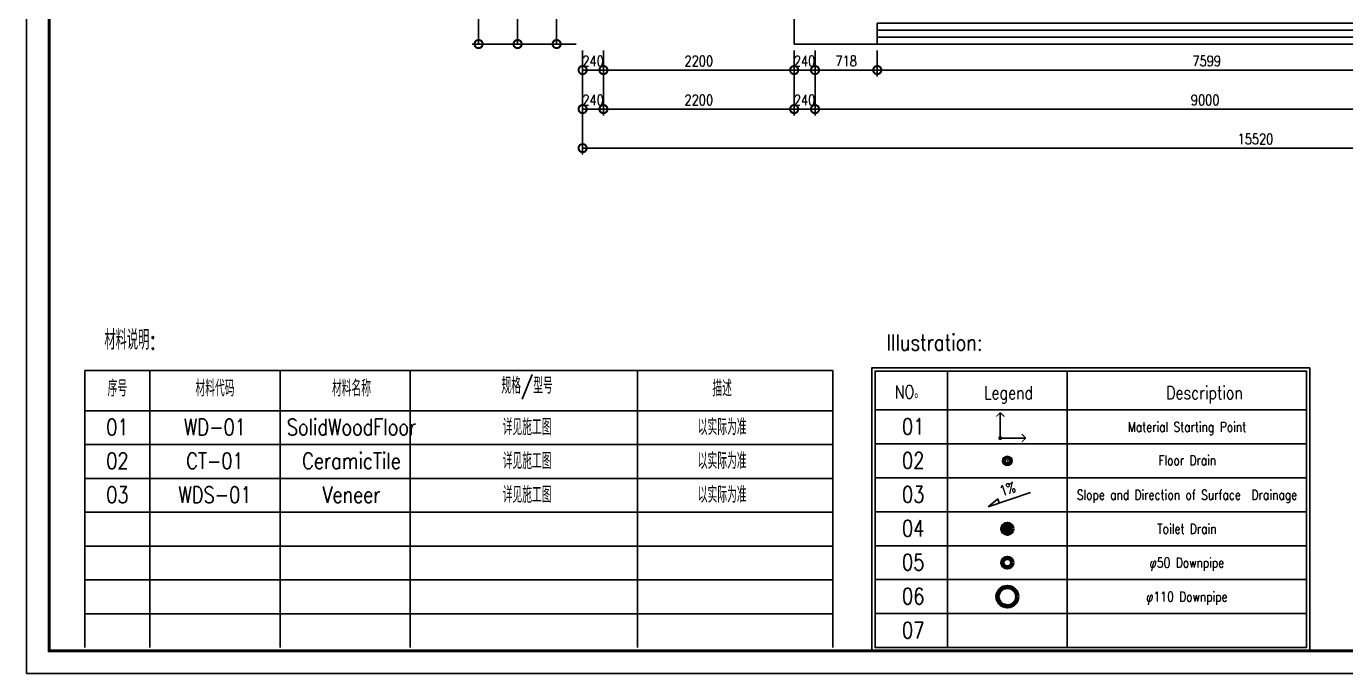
# Model space of a CAD drawing. Header units: millimetres. Extents: x 0 to 211505, y 0 to 22276.
# Drawn here: x 180005 to 195220, y 0 to 7462 of the extents above; entities that cross this region are included whole.
import ezdxf
from ezdxf.enums import TextEntityAlignment as Align

# ---------------------------------------------------------------- set-up
doc = ezdxf.new("R2010")
doc.units = ezdxf.units.MM
doc.layers.add('P-地漏', color=31, linetype='Continuous', lineweight=5)
doc.layers.add('W-废水', color=31, linetype='Continuous', lineweight=100)
for name, color, linetype in [('P-墙体', 160, 'Continuous'), ('P-标注', 44, 'Continuous'), ('P-玻璃窗', 136, 'Continuous'), ('V-文字', 50, 'Continuous')]:
    doc.layers.add(name, color=color, linetype=linetype)
doc.styles.add('标准', font='simplex.shx', dxfattribs={"width": 0.8, "bigfont": 'gbcbig.shx'})
doc.dimstyles.new('sjj_1-075', dxfattribs={"dimscale": 75, "dimtxt": 1.6, "dimasz": 2.5, "dimexe": 1, "dimexo": 1, "dimgap": 0.6, "dimtad": 1, "dimdec": 0, "dimzin": 12, "dimdsep": 46, "dimtxsty": '标准', "dimblk": 'DOTSMALL', "dimblk1": 'DOTSMALL', "dimblk2": 'DOTSMALL', "dimcen": 0.125, "dimclrd": 3, "dimclre": 3, "dimclrt": 14, "dimadec": 0, "dimazin": 0, "dimtfac": 1, "dimtdec": 0, "dimtix": 1, "dimtmove": 2, "dimatfit": 3, "dimldrblk": 'DOTSMALL', "dimfxl": 6, "dimfxlon": 1, "dimtvp": 1, "dimtolj": 1, "dimtzin": 0, "dimarcsym": 0})

# ---------------------------------------------------------------- blocks, each defined once
blk = doc.blocks.new('_DotSmall')
at = {"color": 0, "linetype": 'ByBlock', "const_width": 0.5}
blk.add_lwpolyline([(-0.0625, 0, 1), (0.0625, 0, 1)], format="xyb", close=True, dxfattribs=at)
blk = doc.blocks.new('*D1173')
at = {"layer": 'DEFPOINTS', "color": 0}
for p in [(185220, 18168), (185670, 18168), (185670, 7258)]:
    blk.add_point(p, dxfattribs=at)
at = {"layer": 'P-标注', "color": 3, "lineweight": -2}
for p, q in [((185595, 18168), (185145, 18168)), ((185220, 7258), (185220, 18168)), ((185595, 7258), (185145, 7258))]:
    blk.add_line(p, q, dxfattribs=at)
at = {"layer": 'P-标注', "color": 3, "lineweight": -2, "xscale": 187.5, "yscale": 187.5, "zscale": 187.5}
for p, rotation in [((185220, 18168), 89.99998127603163), ((185220, 7258), 269.9999812760316)]:
    blk.add_blockref('_DotSmall', p, dxfattribs=dict(at, rotation=rotation))
at = {"layer": 'P-标注', "color": 14, "insert": (185115, 12713), "char_height": 120, "attachment_point": 5, "rotation": 90, "style": '标准'}
blk.add_mtext('\\A1;10910', dxfattribs=at)
blk = doc.blocks.new('*D1176')
at = {"layer": 'DEFPOINTS', "color": 0}
for p in [(186420, 6508), (201940, 6508), (201940, 6058)]:
    blk.add_point(p, dxfattribs=at)
at = {"layer": 'P-标注', "color": 3, "lineweight": -2}
for p, q in [((186420, 6433), (186420, 5983)), ((201940, 6433), (201940, 5983)), ((186420, 6058), (201940, 6058))]:
    blk.add_line(p, q, dxfattribs=at)
at = {"layer": 'P-标注', "color": 3, "lineweight": -2, "xscale": 187.5, "yscale": 187.5, "zscale": 187.5, "rotation": 180}
blk.add_blockref('_DotSmall', (186420, 6058), dxfattribs=at)
at = {"layer": 'P-标注', "color": 3, "lineweight": -2, "xscale": 187.5, "yscale": 187.5, "zscale": 187.5}
blk.add_blockref('_DotSmall', (201940, 6058), dxfattribs=at)
at = {"layer": 'P-标注', "color": 14, "insert": (194180, 6163), "char_height": 120, "attachment_point": 5, "style": '标准'}
blk.add_mtext('\\A1;15520', dxfattribs=at)
blk = doc.blocks.new('*D1177')
at = {"layer": 'DEFPOINTS', "color": 0}
for p in [(185670, 13998), (186120, 13998), (186120, 7258)]:
    blk.add_point(p, dxfattribs=at)
at = {"layer": 'P-标注', "color": 3, "lineweight": -2}
for p, q in [((186045, 13998), (185595, 13998)), ((185670, 7258), (185670, 13998)), ((186045, 7258), (185595, 7258))]:
    blk.add_line(p, q, dxfattribs=at)
at = {"layer": 'P-标注', "color": 3, "lineweight": -2, "xscale": 187.5, "yscale": 187.5, "zscale": 187.5}
for p, rotation in [((185670, 13998), 89.99998127603176), ((185670, 7258), 269.9999812760317)]:
    blk.add_blockref('_DotSmall', p, dxfattribs=dict(at, rotation=rotation))
at = {"layer": 'P-标注', "color": 14, "insert": (185565, 10628), "char_height": 120, "attachment_point": 5, "rotation": 90, "style": '标准'}
blk.add_mtext('\\A1;6740', dxfattribs=at)
blk = doc.blocks.new('*D1204')
at = {"layer": 'DEFPOINTS', "color": 0}
for p in [(186420, 6958), (186660, 6958), (186660, 6508)]:
    blk.add_point(p, dxfattribs=at)
at = {"layer": 'P-标注', "color": 3, "lineweight": -2}
for p, q in [((186420, 6883), (186420, 6433)), ((186660, 6883), (186660, 6433)), ((186420, 6508), (186660, 6508))]:
    blk.add_line(p, q, dxfattribs=at)
at = {"layer": 'P-标注', "color": 3, "lineweight": -2, "xscale": 187.5, "yscale": 187.5, "zscale": 187.5}
blk.add_blockref('_DotSmall', (186420, 6508), dxfattribs=at)
at = {"layer": 'P-标注', "color": 3, "lineweight": -2, "xscale": 187.5, "yscale": 187.5, "zscale": 187.5, "rotation": 180}
blk.add_blockref('_DotSmall', (186660, 6508), dxfattribs=at)
at = {"layer": 'P-标注', "color": 14, "insert": (186540, 6613), "char_height": 120, "attachment_point": 5, "style": '标准'}
blk.add_mtext('\\A1;240', dxfattribs=at)
blk = doc.blocks.new('*D1205')
at = {"layer": 'DEFPOINTS', "color": 0}
for p in [(186660, 6958), (188860, 6958), (188860, 6508)]:
    blk.add_point(p, dxfattribs=at)
at = {"layer": 'P-标注', "color": 3, "lineweight": -2}
for p, q in [((186660, 6883), (186660, 6433)), ((188860, 6883), (188860, 6433)), ((186660, 6508), (188860, 6508))]:
    blk.add_line(p, q, dxfattribs=at)
at = {"layer": 'P-标注', "color": 3, "lineweight": -2, "xscale": 187.5, "yscale": 187.5, "zscale": 187.5, "rotation": 180}
blk.add_blockref('_DotSmall', (186660, 6508), dxfattribs=at)
at = {"layer": 'P-标注', "color": 3, "lineweight": -2, "xscale": 187.5, "yscale": 187.5, "zscale": 187.5}
blk.add_blockref('_DotSmall', (188860, 6508), dxfattribs=at)
at = {"layer": 'P-标注', "color": 14, "insert": (187760, 6613), "char_height": 120, "attachment_point": 5, "style": '标准'}
blk.add_mtext('\\A1;2200', dxfattribs=at)
blk = doc.blocks.new('*D1206')
at = {"layer": 'DEFPOINTS', "color": 0}
for p in [(188860, 6958), (189100, 6958), (189100, 6508)]:
    blk.add_point(p, dxfattribs=at)
at = {"layer": 'P-标注', "color": 3, "lineweight": -2}
for p, q in [((188860, 6883), (188860, 6433)), ((189100, 6883), (189100, 6433)), ((188860, 6508), (189100, 6508))]:
    blk.add_line(p, q, dxfattribs=at)
at = {"layer": 'P-标注', "color": 3, "lineweight": -2, "xscale": 187.5, "yscale": 187.5, "zscale": 187.5}
blk.add_blockref('_DotSmall', (188860, 6508), dxfattribs=at)
at = {"layer": 'P-标注', "color": 3, "lineweight": -2, "xscale": 187.5, "yscale": 187.5, "zscale": 187.5, "rotation": 180}
blk.add_blockref('_DotSmall', (189100, 6508), dxfattribs=at)
at = {"layer": 'P-标注', "color": 14, "insert": (188980, 6613), "char_height": 120, "attachment_point": 5, "style": '标准'}
blk.add_mtext('\\A1;240', dxfattribs=at)
blk = doc.blocks.new('*D1207')
at = {"layer": 'DEFPOINTS', "color": 0}
for p in [(189100, 6958), (198100, 6958), (198100, 6508)]:
    blk.add_point(p, dxfattribs=at)
at = {"layer": 'P-标注', "color": 3, "lineweight": -2}
for p, q in [((189100, 6883), (189100, 6433)), ((198100, 6883), (198100, 6433)), ((189100, 6508), (198100, 6508))]:
    blk.add_line(p, q, dxfattribs=at)
at = {"layer": 'P-标注', "color": 3, "lineweight": -2, "xscale": 187.5, "yscale": 187.5, "zscale": 187.5, "rotation": 180}
blk.add_blockref('_DotSmall', (189100, 6508), dxfattribs=at)
at = {"layer": 'P-标注', "color": 3, "lineweight": -2, "xscale": 187.5, "yscale": 187.5, "zscale": 187.5}
blk.add_blockref('_DotSmall', (198100, 6508), dxfattribs=at)
at = {"layer": 'P-标注', "color": 14, "insert": (193600, 6613), "char_height": 120, "attachment_point": 5, "style": '标准'}
blk.add_mtext('\\A1;9000', dxfattribs=at)
blk = doc.blocks.new('*D1211')
at = {"layer": 'DEFPOINTS', "color": 0}
for p in [(186120, 12811), (186420, 12811), (186420, 7258)]:
    blk.add_point(p, dxfattribs=at)
at = {"layer": 'P-标注', "color": 3, "lineweight": -2}
for p, q in [((186345, 12811), (186045, 12811)), ((186120, 7258), (186120, 12811)), ((186345, 7258), (186045, 7258))]:
    blk.add_line(p, q, dxfattribs=at)
at = {"layer": 'P-标注', "color": 3, "lineweight": -2, "xscale": 187.5, "yscale": 187.5, "zscale": 187.5}
for p, rotation in [((186120, 12811), 89.99998127603162), ((186120, 7258), 269.9999812760316)]:
    blk.add_blockref('_DotSmall', p, dxfattribs=dict(at, rotation=rotation))
at = {"layer": 'P-标注', "color": 14, "insert": (186015, 10034), "char_height": 120, "attachment_point": 5, "rotation": 90, "style": '标准'}
blk.add_mtext('\\A1;5553', dxfattribs=at)
blk = doc.blocks.new('*D1248')
at = {"layer": 'DEFPOINTS', "color": 0}
for p in [(186420, 7258), (186660, 7258), (186660, 6958)]:
    blk.add_point(p, dxfattribs=at)
at = {"layer": 'P-标注', "color": 3, "lineweight": -2}
for p, q in [((186420, 7183), (186420, 6883)), ((186660, 7183), (186660, 6883)), ((186420, 6958), (186660, 6958))]:
    blk.add_line(p, q, dxfattribs=at)
at = {"layer": 'P-标注', "color": 3, "lineweight": -2, "xscale": 187.5, "yscale": 187.5, "zscale": 187.5}
blk.add_blockref('_DotSmall', (186420, 6958), dxfattribs=at)
at = {"layer": 'P-标注', "color": 3, "lineweight": -2, "xscale": 187.5, "yscale": 187.5, "zscale": 187.5, "rotation": 180}
blk.add_blockref('_DotSmall', (186660, 6958), dxfattribs=at)
at = {"layer": 'P-标注', "color": 14, "insert": (186540, 7063), "char_height": 120, "attachment_point": 5, "style": '标准'}
blk.add_mtext('\\A1;240', dxfattribs=at)
blk = doc.blocks.new('*D1249')
at = {"layer": 'DEFPOINTS', "color": 0}
for p in [(186660, 7258), (188860, 7258), (188860, 6958)]:
    blk.add_point(p, dxfattribs=at)
at = {"layer": 'P-标注', "color": 3, "lineweight": -2}
for p, q in [((186660, 7183), (186660, 6883)), ((188860, 7183), (188860, 6883)), ((186660, 6958), (188860, 6958))]:
    blk.add_line(p, q, dxfattribs=at)
at = {"layer": 'P-标注', "color": 3, "lineweight": -2, "xscale": 187.5, "yscale": 187.5, "zscale": 187.5, "rotation": 180}
blk.add_blockref('_DotSmall', (186660, 6958), dxfattribs=at)
at = {"layer": 'P-标注', "color": 3, "lineweight": -2, "xscale": 187.5, "yscale": 187.5, "zscale": 187.5}
blk.add_blockref('_DotSmall', (188860, 6958), dxfattribs=at)
at = {"layer": 'P-标注', "color": 14, "insert": (187760, 7063), "char_height": 120, "attachment_point": 5, "style": '标准'}
blk.add_mtext('\\A1;2200', dxfattribs=at)
blk = doc.blocks.new('*D1250')
at = {"layer": 'DEFPOINTS', "color": 0}
for p in [(188860, 7258), (189100, 7258), (189100, 6958)]:
    blk.add_point(p, dxfattribs=at)
at = {"layer": 'P-标注', "color": 3, "lineweight": -2}
for p, q in [((188860, 7183), (188860, 6883)), ((189100, 7183), (189100, 6883)), ((188860, 6958), (189100, 6958))]:
    blk.add_line(p, q, dxfattribs=at)
at = {"layer": 'P-标注', "color": 3, "lineweight": -2, "xscale": 187.5, "yscale": 187.5, "zscale": 187.5}
blk.add_blockref('_DotSmall', (188860, 6958), dxfattribs=at)
at = {"layer": 'P-标注', "color": 3, "lineweight": -2, "xscale": 187.5, "yscale": 187.5, "zscale": 187.5, "rotation": 180}
blk.add_blockref('_DotSmall', (189100, 6958), dxfattribs=at)
at = {"layer": 'P-标注', "color": 14, "insert": (188980, 7063), "char_height": 120, "attachment_point": 5, "style": '标准'}
blk.add_mtext('\\A1;240', dxfattribs=at)
blk = doc.blocks.new('*D1251')
at = {"layer": 'DEFPOINTS', "color": 0}
for p in [(189100, 7258), (189818, 7258), (189818, 6958)]:
    blk.add_point(p, dxfattribs=at)
at = {"layer": 'P-标注', "color": 3, "lineweight": -2}
for p, q in [((189100, 7183), (189100, 6883)), ((189818, 7183), (189818, 6883)), ((189100, 6958), (189818, 6958))]:
    blk.add_line(p, q, dxfattribs=at)
at = {"layer": 'P-标注', "color": 3, "lineweight": -2, "xscale": 187.5, "yscale": 187.5, "zscale": 187.5, "rotation": 180}
blk.add_blockref('_DotSmall', (189100, 6958), dxfattribs=at)
at = {"layer": 'P-标注', "color": 3, "lineweight": -2, "xscale": 187.5, "yscale": 187.5, "zscale": 187.5}
blk.add_blockref('_DotSmall', (189818, 6958), dxfattribs=at)
at = {"layer": 'P-标注', "color": 14, "insert": (189459, 7063), "char_height": 120, "attachment_point": 5, "style": '标准'}
blk.add_mtext('\\A1;718', dxfattribs=at)
blk = doc.blocks.new('*D1252')
at = {"layer": 'DEFPOINTS', "color": 0}
for p in [(189818, 7258), (197417, 7258), (197417, 6958)]:
    blk.add_point(p, dxfattribs=at)
at = {"layer": 'P-标注', "color": 3, "lineweight": -2}
for p, q in [((189818, 7183), (189818, 6883)), ((197417, 7183), (197417, 6883)), ((189818, 6958), (197417, 6958))]:
    blk.add_line(p, q, dxfattribs=at)
at = {"layer": 'P-标注', "color": 3, "lineweight": -2, "xscale": 187.5, "yscale": 187.5, "zscale": 187.5, "rotation": 180}
blk.add_blockref('_DotSmall', (189818, 6958), dxfattribs=at)
at = {"layer": 'P-标注', "color": 3, "lineweight": -2, "xscale": 187.5, "yscale": 187.5, "zscale": 187.5}
blk.add_blockref('_DotSmall', (197417, 6958), dxfattribs=at)
at = {"layer": 'P-标注', "color": 14, "insert": (193618, 7063), "char_height": 120, "attachment_point": 5, "style": '标准'}
blk.add_mtext('\\A1;7599', dxfattribs=at)
blk = doc.blocks.new('home_blk_113')
at = {"layer": 'P-玻璃窗'}
blk.add_lwpolyline([(123237.118834, 18545), (115638.464126, 18545), (115638.464126, 18785), (123237.118834, 18785)], close=True, dxfattribs=at)
for points in [[(123237.118834, 18705), (115638.464126, 18705)], [(123237.118834, 18625), (115638.464126, 18625)]]:
    blk.add_lwpolyline(points, dxfattribs=at)
blk = doc.blocks.new('title_block_a3')
at = {"color": 142}
for p, q in [((0, 297), (0, 0)), ((0, 0), (420, 0))]:
    blk.add_line(p, q, dxfattribs=at)
at = {"color": 142, "const_width": 0.5}
blk.add_lwpolyline([(3.5, 293.5), (416.5, 293.5), (416.5, 3.5), (3.5, 3.5)], close=True, dxfattribs=at)
blk = doc.blocks.new('sjj_地漏')
at = {"color": 251, "linetype": 'Continuous'}
for p, q in [((-0.31, 0.01), (-0.47, 0.02)), ((-0.3, 0.08), (-0.46, 0.13)), ((-0.29, 0.11), (-0.44, 0.17)), ((-0.26, 0.17), (-0.4, 0.26)), ((-0.24, 0.19), (-0.37, 0.3)), ((-0.19, 0.24), (-0.3, 0.37)), ((-0.17, 0.26), (-0.26, 0.4)), ((-0.11, 0.29), (-0.17, 0.44)), ((-0.08, 0.3), (-0.13, 0.46)), ((-0.01, 0.31), (-0.02, 0.47)), ((0.01, 0.31), (0.02, 0.47)), ((0.08, 0.3), (0.13, 0.46)), ((0.11, 0.29), (0.17, 0.44)), ((0.17, 0.26), (0.26, 0.4)), ((0.19, 0.24), (0.3, 0.37)), ((0.24, 0.19), (0.37, 0.3)), ((0.26, 0.17), (0.4, 0.26)), ((0.29, 0.11), (0.44, 0.17)), ((0.3, 0.08), (0.46, 0.13)), ((0.31, 0.01), (0.47, 0.02)), ((-0.31, -0.01), (-0.47, -0.02)), ((-0.3, -0.08), (-0.46, -0.13)), ((-0.29, -0.11), (-0.44, -0.17)), ((-0.26, -0.17), (-0.4, -0.26)), ((-0.24, -0.19), (-0.37, -0.3)), ((-0.19, -0.24), (-0.3, -0.37)), ((-0.17, -0.26), (-0.26, -0.4)), ((-0.11, -0.29), (-0.17, -0.44)), ((-0.08, -0.3), (-0.13, -0.46)), ((-0.01, -0.31), (-0.02, -0.47)), ((0.01, -0.31), (0.02, -0.47)), ((0.08, -0.3), (0.13, -0.46)), ((0.11, -0.29), (0.17, -0.44)), ((0.17, -0.26), (0.26, -0.4)), ((0.19, -0.24), (0.3, -0.37)), ((0.24, -0.19), (0.37, -0.3)), ((0.26, -0.17), (0.4, -0.26)), ((0.29, -0.11), (0.44, -0.17)), ((0.3, -0.08), (0.46, -0.13)), ((0.31, -0.01), (0.47, -0.02))]:
    blk.add_line(p, q, dxfattribs=at)
at = {"linetype": 'Continuous'}
for radius in [0.75, 0.0625]:
    blk.add_circle((0, 0), radius, dxfattribs=at)
at = {"color": 37, "linetype": 'Continuous'}
for radius in [0.625, 0.5, 0.475, 0.313]:
    blk.add_circle((0, 0), radius, dxfattribs=at)
blk = doc.blocks.new('sjj_材料起铺点')
h = blk.add_hatch(color=44)
h.paths.add_polyline_path([(-0.31, 0), (0, 0), (0, -0.31, -0.414214)])
h.paths.add_polyline_path([(0, -0.31), (0, 0), (0.31, 0, -0.414214)])
h.paths.add_polyline_path([(-0.31, 0, -0.414214), (0, 0.31, -0.414214), (0.31, 0)])
at = {"color": 44}
for q in [(0, 3.92), (3.92, 0)]:
    blk.add_line((0, 0), q, dxfattribs=at)
for points in [[(0, 3.92, 0.16, 0.16, 0), (-0.61, 3.31, 0.32, 0.32, 0)], [(3.92, 0, 0.16, 0.16, 0), (3.31, 0.61, 0.32, 0.32, 0)]]:
    blk.add_lwpolyline(points, format="xyseb", dxfattribs=at)
at = {"color": 44, "const_width": 0.16}
for points in [[(0, 3.92), (0.61, 3.31)], [(3.92, 0), (3.31, -0.61)]]:
    blk.add_lwpolyline(points, dxfattribs=at)
blk = doc.blocks.new('sjj_地面排水坡度')
at = {"color": 1}
for p, q in [((-3.43, 0), (-1.63, 0.69)), ((3.43, 0), (-3.43, 0)), ((-1.63, 0.69), (-1.63, 0))]:
    blk.add_line(p, q, dxfattribs=at)
blk = doc.blocks.new('sjj_排水管110')
at = {"layer": 'W-废水'}
blk.add_circle((0, 0), 1.5, dxfattribs=at)
blk = doc.blocks.new('sjj_排水管')
at = {"layer": 'W-废水'}
blk.add_circle((0, 0), 0.75, dxfattribs=at)
blk = doc.blocks.new('sjj_马桶下水管')
at = {"color": 31}
for p, q in [((0, 0.75), (0, -0.75)), ((-0.75, 0), (0.75, 0))]:
    blk.add_line(p, q, dxfattribs=at)
blk.add_circle((0, 0), 0.75, dxfattribs=at)
blk = doc.blocks.new('sjj_图例地面材质图')
at = {"layer": 'V-文字', "color": 8}
for p, q in [((11.66, 43), (11.66, 0.5)), ((30.06, 43), (30.06, 0.5)), ((0.5, 37.03), (66.86, 37.03)), ((0.5, 31.81), (66.86, 31.81)), ((0.5, 26.59), (66.86, 26.59)), ((0.5, 21.37), (66.86, 21.37)), ((0.5, 16.16), (66.86, 16.16)), ((0.5, 10.94), (66.86, 10.94)), ((0.5, 5.72), (66.86, 5.72))]:
    blk.add_line(p, q, dxfattribs=at)
at = {"layer": 'V-文字'}
blk.add_lwpolyline([(67.36, 0), (67.36, 43.5), (0, 43.5), (0, 0)], close=True, dxfattribs=at)
at = {"layer": 'V-文字', "color": 251}
blk.add_lwpolyline([(66.86, 0.5), (66.86, 43), (0.5, 43), (0.5, 0.5)], close=True, dxfattribs=at)
at = {"ltscale": 8, "transparency": 33554687, "rotation": 18.6691996097282}
blk.add_blockref('sjj_地面排水坡度', (21.14, 23.22), dxfattribs=at)
at = {"layer": 'P-地漏'}
blk.add_blockref('sjj_地漏', (20.86, 29.2), dxfattribs=at)
at = {"layer": 'V-文字', "transparency": 33554687}
blk.add_blockref('sjj_材料起铺点', (19.76, 32.7), dxfattribs=at)
at = {"layer": 'W-废水', "transparency": 33554687}
blk.add_blockref('sjj_马桶下水管', (20.86, 18.76), dxfattribs=at)
at = {"layer": 'W-废水', "transparency": 33554687, "rotation": 270}
for name, p in [('sjj_排水管', (20.86, 13.55)), ('sjj_排水管110', (20.86, 8.33))]:
    blk.add_blockref(name, p, dxfattribs=at)
at = {"color": 2, "insert": (19.98, 23.72), "char_height": 1.613, "width": 6.394884621840902e-14, "attachment_point": 7, "rotation": 18.7234, "style": '标准'}
blk.add_mtext('1%', dxfattribs=at)
at = {"layer": 'V-文字', "style": '标准', "width": 0.8}
for s, height, p in [('Illustration:', 2.5, (2.28, 46.15, 0)), ('NO。', 2, (3.53, 38.81)), ('Legend', 2, (17.25, 38.68, 0)), ('Description', 2, (45.27, 38.68, 0)), ('01', 2.5, (4.66, 33.23)), ('02', 2.5, (4.66, 28.02)), ('03', 2.5, (4.66, 22.8)), ('04', 2.5, (4.66, 17.58)), ('05', 2.5, (4.66, 12.36)), ('06', 2.5, (4.66, 7.14)), ('07', 2.5, (4.66, 1.92))]:
    blk.add_text(s, height=height, dxfattribs=at).set_placement(p)
for s, p in [('Material Starting Point', (48.46, 34.42)), ('Floor Drain', (48.53, 29.29)), ('Slope and Direction of Surface  Drainage', (48.46, 23.98)), ('Toilet Drain', (48.46, 18.76)), ('φ50 Downpipe', (48.46, 13.55)), ('φ110 Downpipe', (48.46, 8.33))]:
    blk.add_text(s, height=1.5, dxfattribs=at).set_placement(p, align=Align.MIDDLE_CENTER)

msp = doc.modelspace()

# ---------------------------------------------------------------- linework, layer by layer
at = {"layer": 'P-墙体'}
for p, q in [((188859.9, 12810.9), (188859.9, 7257.8)), ((189818.3, 7257.8), (189818.3, 7497.8)), ((188859.9, 7257.8), (189818.3, 7257.8))]:
    msp.add_line(p, q, dxfattribs=at)
at = {"layer": 'V-文字'}
for p, q in [((180679.5, 3495.1), (189304.7, 3495.1)), ((180679.5, 3495.1), (180679.5, 300)), ((181429.5, 3495.1), (181429.5, 300)), ((182929.6, 3495.1), (182929.6, 300)), ((184429.6, 3495.1), (184429.6, 300)), ((187054.7, 3495.1), (187054.7, 300)), ((189304.7, 3495.1), (189304.7, 300)), ((180679.5, 3030.1), (189304.7, 3030.1)), ((180679.5, 2640.1), (189304.7, 2640.1)), ((180679.5, 2250.1), (189304.7, 2250.1)), ((180679.5, 1860), (189304.7, 1860)), ((180679.5, 1470), (189304.7, 1470)), ((180679.5, 1080), (189304.7, 1080)), ((180679.5, 690), (189304.7, 690))]:
    msp.add_line(p, q, dxfattribs=at)

# ---------------------------------------------------------------- block references
at = {"color": 0, "linetype": 'ByBlock', "xscale": 75.00187504687618, "yscale": 75.00187504687618, "zscale": 75.00187504687618}
for name, p in [('title_block_a3', (180004.5, 0)), ('sjj_图例地面材质图', (189754.7, 262.5))]:
    msp.add_blockref(name, p, dxfattribs=at)
at = {"layer": 'P-玻璃窗', "color": 0, "linetype": 'ByBlock'}
msp.add_blockref('home_blk_113', (74179.9, -11287.2), dxfattribs=at)

# ---------------------------------------------------------------- texts
at = {"layer": 'V-文字', "style": '标准'}
for s, insert, char_height, attachment_point in [('材料说明:', (180904.5, 3960.1), 225.01, 1), ('序号', (181054.5, 3288.8), 187.5, 5), ('材料代码', (182179.6, 3288.8), 187.5, 5), ('材料名称', (183754.6, 3288.8), 187.5, 5), ('规格/型号', (185779.6, 3288.8), 187.5, 5), ('描述', (188029.7, 3288.8), 187.5, 5), ('01', (181054.5, 2842.6), 187.5, 5), ('WD-01', (182179.6, 2842.6), 187.5, 5), ('SolidWoodFloor', (183754.6, 2842.6), 187.505, 5), ('详见施工图', (185779.6, 2842.6), 187.5, 5), ('以实际为准', (188029.7, 2842.6), 187.5, 5), ('02', (181054.5, 2452.6), 187.5, 5), ('CT-01', (182179.6, 2452.6), 187.5, 5), ('CeramicTile', (183754.6, 2452.6), 187.505, 5), ('详见施工图', (185779.6, 2452.6), 187.5, 5), ('以实际为准', (188029.7, 2452.6), 187.5, 5), ('03', (181054.5, 2062.6), 187.5, 5), ('WDS-01', (182179.6, 2062.6), 187.5, 5), ('Veneer', (183754.6, 2062.6), 187.5, 5), ('详见施工图', (185779.6, 2062.6), 187.5, 5), ('以实际为准', (188029.7, 2062.6), 187.5, 5)]:
    msp.add_mtext(s, dxfattribs=dict(at, insert=insert, char_height=char_height, attachment_point=attachment_point))

# ---------------------------------------------------------------- dimensions: what is measured, and where the dimension line sits
at = {"layer": 'P-标注'}
for base, p1, p2, picture, middle in [((185219.9, 18167.8), (185669.9, 7257.8), (185669.9, 18167.8), '*D1173', (185114.9, 12712.8)), ((185669.9, 13997.8), (186119.9, 7257.8), (186119.9, 13997.8), '*D1177', (185564.9, 10627.8)), ((186119.9, 12810.9), (186419.9, 7257.8), (186419.9, 12810.9), '*D1211', (186014.9, 10034.4))]:
    dim = msp.add_linear_dim(base=base, p1=p1, p2=p2, angle=89.99998, dimstyle='sjj_1-075', dxfattribs=at)
    dim.commit()
    dim.dimension.update_dxf_attribs({"geometry": picture, "text_midpoint": middle})
for base, p1, p2, picture, middle in [((186659.9, 6957.8), (186419.9, 7257.8), (186659.9, 7257.8), '*D1248', (186539.9, 7062.8)), ((188859.9, 6957.8), (186659.9, 7257.8), (188859.9, 7257.8), '*D1249', (187759.9, 7062.8)), ((189099.9, 6957.8), (188859.9, 7257.8), (189099.9, 7257.8), '*D1250', (188979.9, 7062.8)), ((189818.3, 6957.8), (189099.9, 7257.8), (189818.3, 7257.8), '*D1251', (189459.1, 7062.8)), ((197417, 6957.8), (189818.3, 7257.8), (197417, 7257.8), '*D1252', (193617.6, 7062.8)), ((186659.9, 6507.8), (186419.9, 6957.8), (186659.9, 6957.8), '*D1204', (186539.9, 6612.8)), ((188859.9, 6507.8), (186659.9, 6957.8), (188859.9, 6957.8), '*D1205', (187759.9, 6612.8)), ((189099.9, 6507.8), (188859.9, 6957.8), (189099.9, 6957.8), '*D1206', (188979.9, 6612.8)), ((198099.9, 6507.8), (189099.9, 6957.8), (198099.9, 6957.8), '*D1207', (193599.9, 6612.8)), ((201939.9, 6057.8), (186419.9, 6507.8), (201939.9, 6507.8), '*D1176', (194179.9, 6162.8))]:
    dim = msp.add_linear_dim(base=base, p1=p1, p2=p2, dimstyle='sjj_1-075', dxfattribs=at)
    dim.commit()
    dim.dimension.update_dxf_attribs({"geometry": picture, "text_midpoint": middle})

doc.saveas('drawing.dxf')
